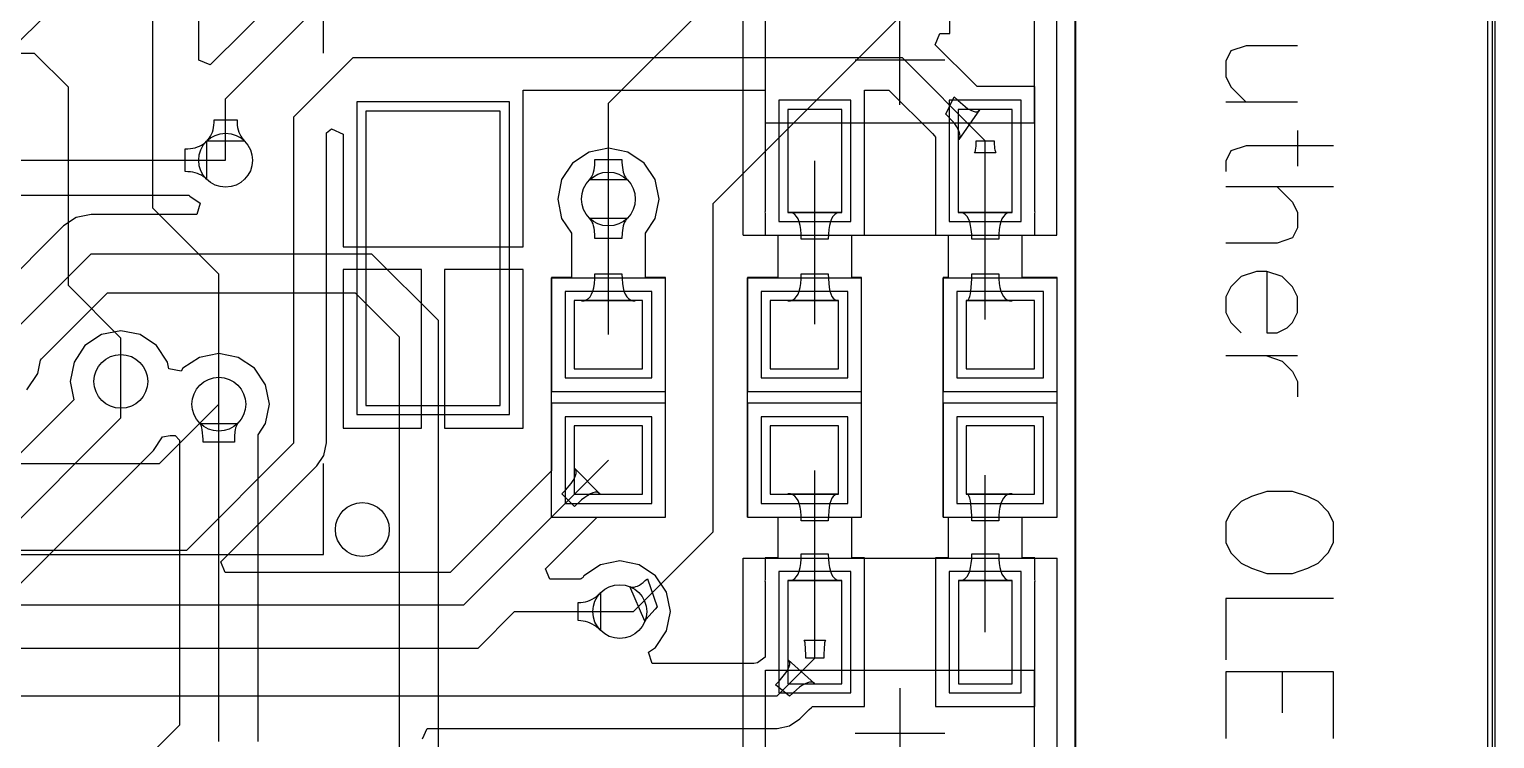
# Model space of a CAD drawing. Header units: millimetres. Extents: x 57.2 to 126.2, y 70.1 to 101.2.
# Drawn here: x 109.83 to 126.16, y 81.31 to 89.22 of the extents above; entities that cross this region are included whole.
import ezdxf

# ---------------------------------------------------------------- set-up
doc = ezdxf.new("R2010")
doc.units = ezdxf.units.MM
for name, color, linetype in [('BottomLayer', 5, 'Continuous'), ('BottomOverlay', 54, 'Continuous'), ('KeepOutLayer', 6, 'Continuous'), ('Mechanical13', 56, 'Continuous'), ('Mechanical15', 56, 'Continuous'), ('MultiLayer', 9, 'Continuous'), ('TopLayer', 1, 'Continuous'), ('TopOverlay', 2, 'Continuous'), ('TopPaste', 8, 'Continuous'), ('TopSolder', 216, 'Continuous')]:
    doc.layers.add(name, color=color, linetype=linetype)

# ---------------------------------------------------------------- blocks, each defined once
blk = doc.blocks.new('R0603_27')
at = {"layer": 'TopLayer'}
for p, q in [((-1.08, 0.381), (-1.08, -0.381)), ((-0.318, 0.381), (-1.08, 0.381)), ((-0.318, -0.381), (-0.318, 0.381)), ((0.317, 0.381), (0.317, -0.381)), ((1.079, 0.381), (0.317, 0.381)), ((1.079, -0.381), (1.079, 0.381)), ((-1.08, -0.381), (-0.318, -0.381)), ((0.317, -0.381), (1.079, -0.381))]:
    blk.add_line(p, q, dxfattribs=at)
at = {"layer": 'TopOverlay'}
for p, q in [((-1.334, 0.635), (1.333, 0.635)), ((-1.334, 0.635), (-1.334, -0.635)), ((1.333, 0.635), (1.333, -0.635)), ((-1.334, -0.635), (1.333, -0.635))]:
    blk.add_line(p, q, dxfattribs=at)
at = {"layer": 'TopPaste'}
for p, q in [((-1.08, 0.381), (-1.08, -0.381)), ((-0.318, 0.381), (-1.08, 0.381)), ((-0.318, -0.381), (-0.318, 0.381)), ((0.317, 0.381), (0.317, -0.381)), ((1.079, 0.381), (0.317, 0.381)), ((1.079, -0.381), (1.079, 0.381)), ((-1.08, -0.381), (-0.318, -0.381)), ((0.317, -0.381), (1.079, -0.381))]:
    blk.add_line(p, q, dxfattribs=at)
at = {"layer": 'TopSolder'}
for p, q in [((-1.181, 0.483), (-1.181, -0.483)), ((-0.216, 0.483), (-1.181, 0.483)), ((-0.216, -0.483), (-0.216, 0.483)), ((0.216, 0.483), (0.216, -0.483)), ((1.181, 0.483), (0.216, 0.483)), ((1.181, -0.483), (1.181, 0.483)), ((-1.181, -0.483), (-0.216, -0.483)), ((0.216, -0.483), (1.181, -0.483))]:
    blk.add_line(p, q, dxfattribs=at)
blk = doc.blocks.new('R0603_30')
at = {"layer": 'TopLayer'}
for p, q in [((-1.079, 0.381), (-1.079, -0.381)), ((-0.317, 0.381), (-1.079, 0.381)), ((-0.317, -0.381), (-0.317, 0.381)), ((0.317, 0.381), (0.317, -0.381)), ((1.079, 0.381), (0.317, 0.381)), ((1.079, -0.381), (1.079, 0.381)), ((-1.079, -0.381), (-0.317, -0.381)), ((0.317, -0.381), (1.079, -0.381))]:
    blk.add_line(p, q, dxfattribs=at)
at = {"layer": 'TopOverlay'}
for p, q in [((1.333, 0.635), (-1.333, 0.635)), ((-1.333, -0.635), (-1.333, 0.635)), ((1.333, -0.635), (1.333, 0.635)), ((1.333, -0.635), (-1.333, -0.635))]:
    blk.add_line(p, q, dxfattribs=at)
at = {"layer": 'TopPaste'}
for p, q in [((-1.079, 0.381), (-1.079, -0.381)), ((-0.317, 0.381), (-1.079, 0.381)), ((-0.317, -0.381), (-0.317, 0.381)), ((0.317, 0.381), (0.317, -0.381)), ((1.079, 0.381), (0.317, 0.381)), ((1.079, -0.381), (1.079, 0.381)), ((-1.079, -0.381), (-0.317, -0.381)), ((0.317, -0.381), (1.079, -0.381))]:
    blk.add_line(p, q, dxfattribs=at)
at = {"layer": 'TopSolder'}
for p, q in [((-1.181, 0.483), (-1.181, -0.483)), ((-0.216, 0.483), (-1.181, 0.483)), ((-0.216, -0.483), (-0.216, 0.483)), ((0.216, 0.483), (0.216, -0.483)), ((1.181, 0.483), (0.216, 0.483)), ((1.181, -0.483), (1.181, 0.483)), ((-1.181, -0.483), (-0.216, -0.483)), ((0.216, -0.483), (1.181, -0.483))]:
    blk.add_line(p, q, dxfattribs=at)
blk = doc.blocks.new('R0603_33')
at = {"layer": 'TopLayer'}
for p, q in [((-1.079, 0.381), (-1.079, -0.381)), ((-0.317, 0.381), (-1.079, 0.381)), ((-0.317, -0.381), (-0.317, 0.381)), ((0.317, 0.381), (0.317, -0.381)), ((1.079, 0.381), (0.317, 0.381)), ((1.079, -0.381), (1.079, 0.381)), ((-1.079, -0.381), (-0.317, -0.381)), ((0.317, -0.381), (1.079, -0.381))]:
    blk.add_line(p, q, dxfattribs=at)
at = {"layer": 'TopOverlay'}
for p, q in [((-1.333, 0.635), (1.333, 0.635)), ((-1.333, 0.635), (-1.333, -0.635)), ((1.333, 0.635), (1.333, -0.635)), ((-1.333, -0.635), (1.333, -0.635))]:
    blk.add_line(p, q, dxfattribs=at)
at = {"layer": 'TopPaste'}
for p, q in [((-1.079, 0.381), (-1.079, -0.381)), ((-0.317, 0.381), (-1.079, 0.381)), ((-0.317, -0.381), (-0.317, 0.381)), ((0.317, 0.381), (0.317, -0.381)), ((1.079, 0.381), (0.317, 0.381)), ((1.079, -0.381), (1.079, 0.381)), ((-1.079, -0.381), (-0.317, -0.381)), ((0.317, -0.381), (1.079, -0.381))]:
    blk.add_line(p, q, dxfattribs=at)
at = {"layer": 'TopSolder'}
for p, q in [((-1.181, 0.483), (-1.181, -0.483)), ((-0.216, 0.483), (-1.181, 0.483)), ((-0.216, -0.483), (-0.216, 0.483)), ((0.216, 0.483), (0.216, -0.483)), ((1.181, 0.483), (0.216, 0.483)), ((1.181, -0.483), (1.181, 0.483)), ((-1.181, -0.483), (-0.216, -0.483)), ((0.216, -0.483), (1.181, -0.483))]:
    blk.add_line(p, q, dxfattribs=at)
blk = doc.blocks.new('_8050_49')
at = {"layer": 'Mechanical13'}
for p, q in [((-0.624, -1.576), (-0.624, 1.424)), ((0.776, 1.424), (-0.624, 1.424)), ((0.776, -1.576), (0.776, 1.424)), ((0.776, -1.576), (-0.624, -1.576))]:
    blk.add_line(p, q, dxfattribs=at)
at = {"layer": 'Mechanical15'}
for p, q in [((-1.874, -1.826), (-1.874, 1.674)), ((2.026, 1.674), (-1.874, 1.674)), ((2.026, -1.826), (2.026, 1.674)), ((0.076, -0.576), (0.076, 0.424)), ((0.576, -0.076), (-0.424, -0.076)), ((2.026, -1.826), (-1.874, -1.826))]:
    blk.add_line(p, q, dxfattribs=at)
at = {"layer": 'TopLayer'}
for p, q in [((-0.474, 1.174), (-1.624, 1.174)), ((-1.624, 1.174), (-1.624, 0.574)), ((-0.474, 0.574), (-0.474, 1.174)), ((-1.624, 0.574), (-0.474, 0.574)), ((1.776, 0.224), (0.626, 0.224)), ((0.626, 0.224), (0.626, -0.376)), ((1.776, -0.376), (1.776, 0.224)), ((0.626, -0.376), (1.776, -0.376)), ((-0.474, -0.726), (-1.624, -0.726)), ((-1.624, -0.726), (-1.624, -1.326)), ((-0.474, -1.326), (-0.474, -0.726)), ((-1.624, -1.326), (-0.474, -1.326))]:
    blk.add_line(p, q, dxfattribs=at)
at = {"layer": 'TopOverlay'}
for p, q in [((0.776, 1.424), (-0.124, 1.424)), ((0.776, 0.624), (0.776, 1.424)), ((0.776, -1.576), (0.776, -0.776)), ((0.776, -1.576), (-0.124, -1.576))]:
    blk.add_line(p, q, dxfattribs=at)
blk.add_circle((1.426, 0.774), 0.125, dxfattribs=at)
at = {"layer": 'TopPaste'}
for p, q in [((-0.474, 1.174), (-1.624, 1.174)), ((-1.624, 1.174), (-1.624, 0.574)), ((-0.474, 0.574), (-0.474, 1.174)), ((-1.624, 0.574), (-0.474, 0.574)), ((1.776, 0.224), (0.626, 0.224)), ((0.626, 0.224), (0.626, -0.376)), ((1.776, -0.376), (1.776, 0.224)), ((0.626, -0.376), (1.776, -0.376)), ((-0.474, -0.726), (-1.624, -0.726)), ((-1.624, -0.726), (-1.624, -1.326)), ((-0.474, -1.326), (-0.474, -0.726)), ((-1.624, -1.326), (-0.474, -1.326))]:
    blk.add_line(p, q, dxfattribs=at)
at = {"layer": 'TopSolder'}
for p, q in [((-0.372, 1.275), (-1.725, 1.275)), ((-1.725, 1.275), (-1.725, 0.472)), ((-0.372, 0.472), (-0.372, 1.275)), ((-1.725, 0.472), (-0.372, 0.472)), ((1.878, 0.325), (0.525, 0.325)), ((0.525, 0.325), (0.525, -0.478)), ((1.878, -0.478), (1.878, 0.325)), ((0.525, -0.478), (1.878, -0.478)), ((-0.372, -0.625), (-1.725, -0.625)), ((-1.725, -0.625), (-1.725, -1.428)), ((-0.372, -1.428), (-0.372, -0.625)), ((-1.725, -1.428), (-0.372, -1.428))]:
    blk.add_line(p, q, dxfattribs=at)
blk = doc.blocks.new('ESP_07_B_51')
at = {"layer": 'BottomOverlay'}
for p, q in [((-16.003, -0.048), (-0.003, -0.048)), ((-16.003, -4.648), (-0.003, -4.648))]:
    blk.add_line(p, q, dxfattribs=at)
blk = doc.blocks.new('_8050_52')
at = {"layer": 'Mechanical13'}
for p, q in [((-0.624, 1.424), (-0.624, -1.576)), ((-0.624, 1.424), (0.776, 1.424)), ((0.776, 1.424), (0.776, -1.576)), ((-0.624, -1.576), (0.776, -1.576))]:
    blk.add_line(p, q, dxfattribs=at)
at = {"layer": 'Mechanical15'}
for p, q in [((-1.874, 1.674), (-1.874, -1.826)), ((-1.874, 1.674), (2.026, 1.674)), ((2.026, 1.674), (2.026, -1.826)), ((0.076, 0.424), (0.076, -0.576)), ((-0.424, -0.076), (0.576, -0.076)), ((-1.874, -1.826), (2.026, -1.826))]:
    blk.add_line(p, q, dxfattribs=at)
at = {"layer": 'TopLayer'}
for p, q in [((-0.474, 1.174), (-1.624, 1.174)), ((-1.624, 1.174), (-1.624, 0.574)), ((-0.474, 0.574), (-0.474, 1.174)), ((-1.624, 0.574), (-0.474, 0.574)), ((1.776, 0.224), (0.626, 0.224)), ((0.626, 0.224), (0.626, -0.376)), ((1.776, -0.376), (1.776, 0.224)), ((0.626, -0.376), (1.776, -0.376)), ((-0.474, -0.726), (-1.624, -0.726)), ((-1.624, -0.726), (-1.624, -1.326)), ((-0.474, -1.326), (-0.474, -0.726)), ((-1.624, -1.326), (-0.474, -1.326))]:
    blk.add_line(p, q, dxfattribs=at)
at = {"layer": 'TopOverlay'}
for p, q in [((-0.124, 1.424), (0.776, 1.424)), ((0.776, 1.424), (0.776, 0.624)), ((0.776, -0.776), (0.776, -1.576)), ((-0.124, -1.576), (0.776, -1.576))]:
    blk.add_line(p, q, dxfattribs=at)
blk.add_circle((1.426, 0.774), 0.125, dxfattribs=at)
at = {"layer": 'TopPaste'}
for p, q in [((-0.474, 1.174), (-1.624, 1.174)), ((-1.624, 1.174), (-1.624, 0.574)), ((-0.474, 0.574), (-0.474, 1.174)), ((-1.624, 0.574), (-0.474, 0.574)), ((1.776, 0.224), (0.626, 0.224)), ((0.626, 0.224), (0.626, -0.376)), ((1.776, -0.376), (1.776, 0.224)), ((0.626, -0.376), (1.776, -0.376)), ((-0.474, -0.726), (-1.624, -0.726)), ((-1.624, -0.726), (-1.624, -1.326)), ((-0.474, -1.326), (-0.474, -0.726)), ((-1.624, -1.326), (-0.474, -1.326))]:
    blk.add_line(p, q, dxfattribs=at)
at = {"layer": 'TopSolder'}
for p, q in [((-0.372, 1.275), (-1.725, 1.275)), ((-1.725, 1.275), (-1.725, 0.472)), ((-0.372, 0.472), (-0.372, 1.275)), ((-1.725, 0.472), (-0.372, 0.472)), ((1.878, 0.325), (0.525, 0.325)), ((0.525, 0.325), (0.525, -0.478)), ((1.878, -0.478), (1.878, 0.325)), ((0.525, -0.478), (1.878, -0.478)), ((-0.372, -0.625), (-1.725, -0.625)), ((-1.725, -0.625), (-1.725, -1.428)), ((-0.372, -1.428), (-0.372, -0.625)), ((-1.725, -1.428), (-0.372, -1.428))]:
    blk.add_line(p, q, dxfattribs=at)
blk = doc.blocks.new('LM39100_59')
at = {"layer": 'TopLayer'}
for p, q in [((-1.589, 3.824), (-1.589, 2.325)), ((1.691, 3.824), (-1.589, 3.824)), ((1.691, 2.325), (1.691, 3.824)), ((-1.589, 2.325), (1.691, 2.325)), ((-2.731, -2.477), (-2.731, -3.975)), ((-1.74, -2.477), (-2.731, -2.477)), ((-1.74, -3.975), (-1.74, -2.477)), ((-0.444, -2.476), (-0.444, -3.976)), ((0.546, -2.476), (-0.444, -2.476)), ((0.546, -3.976), (0.546, -2.476)), ((1.841, -2.477), (1.841, -3.975)), ((2.832, -2.477), (1.841, -2.477)), ((2.832, -3.975), (2.832, -2.477)), ((-2.731, -3.975), (-1.74, -3.975)), ((-0.444, -3.976), (0.546, -3.976)), ((1.841, -3.975), (2.832, -3.975))]:
    blk.add_line(p, q, dxfattribs=at)
at = {"layer": 'TopOverlay'}
for p, q in [((-3.251, -2.21), (-3.251, 1.854)), ((-2.235, 1.854), (-3.251, 1.854)), ((3.353, 1.854), (2.337, 1.854)), ((3.353, -2.21), (3.353, 1.854))]:
    blk.add_line(p, q, dxfattribs=at)
at = {"layer": 'TopPaste'}
for p, q in [((-1.589, 3.824), (-1.589, 2.325)), ((1.691, 3.824), (-1.589, 3.824)), ((1.691, 2.325), (1.691, 3.824)), ((-1.589, 2.325), (1.691, 2.325)), ((-2.731, -2.477), (-2.731, -3.975)), ((-1.74, -2.477), (-2.731, -2.477)), ((-1.74, -3.975), (-1.74, -2.477)), ((-0.444, -2.476), (-0.444, -3.976)), ((0.546, -2.476), (-0.444, -2.476)), ((0.546, -3.976), (0.546, -2.476)), ((1.841, -2.477), (1.841, -3.975)), ((2.832, -2.477), (1.841, -2.477)), ((2.832, -3.975), (2.832, -2.477)), ((-2.731, -3.975), (-1.74, -3.975)), ((-0.444, -3.976), (0.546, -3.976)), ((1.841, -3.975), (2.832, -3.975))]:
    blk.add_line(p, q, dxfattribs=at)
at = {"layer": 'TopSolder'}
for p, q in [((-1.691, 3.925), (-1.691, 2.223)), ((1.792, 3.925), (-1.691, 3.925)), ((1.792, 2.223), (1.792, 3.925)), ((-1.691, 2.223), (1.792, 2.223)), ((-2.832, -2.375), (-2.832, -4.077)), ((-1.638, -2.375), (-2.832, -2.375)), ((-1.638, -4.077), (-1.638, -2.375)), ((-0.546, -2.374), (-0.546, -4.077)), ((0.647, -2.374), (-0.546, -2.374)), ((0.647, -4.077), (0.647, -2.374)), ((1.74, -2.375), (1.74, -4.077)), ((2.934, -2.375), (1.74, -2.375)), ((2.934, -4.077), (2.934, -2.375)), ((-2.832, -4.077), (-1.638, -4.077)), ((-0.546, -4.077), (0.647, -4.077)), ((1.74, -4.077), (2.934, -4.077))]:
    blk.add_line(p, q, dxfattribs=at)

msp = doc.modelspace()

# ---------------------------------------------------------------- linework, layer by layer
at = {"layer": 'BottomLayer'}
for p, q in [((126.162, 97.688), (126.162, 70.104)), ((121.488, 70.129), (121.488, 91.846)), ((116.281, 88.392), (118.396, 90.507)), ((117.45, 87.274), (120.396, 90.221)), ((104.096, 83.464), (110.192, 89.56)), ((116.281, 87.325), (116.281, 88.392)), ((111.622, 87.887), (111.649, 87.891)), ((111.649, 87.891), (111.675, 87.897)), ((111.675, 87.897), (111.7, 87.905)), ((111.7, 87.905), (111.723, 87.914)), ((111.723, 87.914), (111.744, 87.925)), ((111.744, 87.925), (111.764, 87.937)), ((111.764, 87.937), (111.783, 87.951)), ((111.783, 87.951), (111.8, 87.967)), ((111.8, 87.967), (111.8, 87.547)), ((109.271, 87.757), (112.014, 87.757)), ((111.562, 87.884), (111.593, 87.885)), ((111.562, 87.63), (111.562, 87.884)), ((111.593, 87.885), (111.622, 87.887)), ((116.129, 87.703), (116.131, 87.765)), ((116.131, 87.765), (116.431, 87.765)), ((116.431, 87.765), (116.432, 87.733)), ((116.432, 87.733), (116.437, 87.675)), ((111.593, 87.629), (111.562, 87.63)), ((111.622, 87.627), (111.593, 87.629)), ((111.649, 87.623), (111.622, 87.627)), ((111.675, 87.617), (111.649, 87.623)), ((111.7, 87.609), (111.675, 87.617)), ((111.723, 87.6), (111.7, 87.609)), ((111.744, 87.589), (111.723, 87.6)), ((111.764, 87.577), (111.744, 87.589)), ((111.783, 87.563), (111.764, 87.577)), ((116.083, 87.552), (116.093, 87.567)), ((116.093, 87.567), (116.102, 87.584)), ((116.102, 87.584), (116.11, 87.604)), ((116.11, 87.604), (116.116, 87.625)), ((116.116, 87.625), (116.122, 87.649)), ((116.122, 87.649), (116.126, 87.675)), ((116.126, 87.675), (116.129, 87.703)), ((116.437, 87.675), (116.441, 87.649)), ((116.441, 87.649), (116.446, 87.625)), ((116.446, 87.625), (116.453, 87.604)), ((116.453, 87.604), (116.461, 87.584)), ((116.461, 87.584), (116.47, 87.567)), ((116.47, 87.567), (116.48, 87.552)), ((111.8, 87.547), (111.783, 87.563)), ((116.071, 87.539), (116.083, 87.552)), ((116.491, 87.539), (116.071, 87.539)), ((116.48, 87.552), (116.491, 87.539)), ((109.432, 87.369), (111.597, 87.369)), ((111.597, 87.369), (111.602, 87.368)), ((111.602, 87.368), (111.609, 87.366)), ((111.609, 87.366), (111.615, 87.358)), ((111.615, 87.358), (111.731, 87.28)), ((111.731, 87.28), (111.692, 87.153)), ((117.45, 83.617), (117.45, 87.274)), ((110.348, 87.12), (110.206, 87.025)), ((110.515, 87.153), (110.348, 87.12)), ((111.692, 87.153), (110.515, 87.153)), ((110.206, 87.025), (109.332, 86.15)), ((109.398, 85.598), (110.515, 86.716)), ((110.515, 86.716), (113.64, 86.716)), ((113.64, 86.716), (114.386, 85.97)), ((109.963, 85.544), (110.697, 86.278)), ((110.697, 86.278), (113.458, 86.278)), ((113.458, 86.278), (113.948, 85.788)), ((114.386, 76.107), (114.386, 85.97)), ((110.629, 85.815), (110.446, 85.693)), ((110.846, 85.858), (110.629, 85.815)), ((111.062, 85.815), (110.846, 85.858)), ((111.245, 85.693), (111.062, 85.815)), ((113.948, 85.788), (113.948, 77.479)), ((110.446, 85.693), (110.324, 85.509)), ((111.367, 85.509), (111.245, 85.693)), ((111.938, 85.604), (111.722, 85.561)), ((112.154, 85.561), (111.938, 85.604)), ((109.92, 85.382), (109.949, 85.528)), ((109.949, 85.528), (109.963, 85.544)), ((110.324, 85.509), (110.281, 85.293)), ((111.382, 85.434), (111.367, 85.509)), ((111.722, 85.561), (111.538, 85.439)), ((112.337, 85.439), (112.154, 85.561)), ((109.797, 85.199), (109.92, 85.382)), ((110.281, 85.293), (110.321, 85.089)), ((110.846, 84.887), (110.846, 85.293)), ((111.517, 85.407), (111.382, 85.434)), ((111.538, 85.439), (111.517, 85.407)), ((112.46, 85.255), (112.337, 85.439)), ((112.503, 85.039), (112.46, 85.255)), ((110.321, 85.089), (104.675, 79.442)), ((111.938, 81.28), (111.938, 85.039)), ((112.46, 84.823), (112.503, 85.039)), ((104.877, 78.918), (110.846, 84.887)), ((111.734, 84.817), (111.728, 84.825)), ((111.728, 84.825), (112.148, 84.825)), ((111.74, 84.806), (111.734, 84.817)), ((111.746, 84.792), (111.74, 84.806)), ((111.75, 84.775), (111.746, 84.792)), ((112.13, 84.792), (112.125, 84.775)), ((112.135, 84.806), (112.13, 84.792)), ((112.141, 84.817), (112.135, 84.806)), ((112.148, 84.825), (112.141, 84.817)), ((112.375, 84.697), (112.46, 84.823)), ((111.209, 84.523), (111.31, 84.675)), ((111.31, 84.675), (111.396, 84.69)), ((111.396, 84.69), (111.45, 84.69)), ((111.45, 84.69), (111.5, 84.638)), ((111.5, 84.638), (111.5, 81.461)), ((111.754, 84.755), (111.75, 84.775)), ((111.762, 84.649), (111.754, 84.755)), ((111.763, 84.616), (111.762, 84.649)), ((112.114, 84.68), (112.113, 84.616)), ((112.118, 84.733), (112.114, 84.68)), ((112.122, 84.755), (112.118, 84.733)), ((112.125, 84.775), (112.122, 84.755)), ((112.375, 84.695), (112.375, 84.697)), ((112.375, 81.28), (112.375, 84.695)), ((105.401, 78.716), (111.209, 84.523)), ((112.113, 84.616), (111.763, 84.616)), ((116.561, 82.728), (117.45, 83.617)), ((116.689, 82.623), (116.519, 83.007)), ((116.519, 83.007), (116.535, 83.002)), ((116.535, 83.002), (116.552, 83)), ((116.552, 83), (116.569, 83.002)), ((116.569, 83.002), (116.588, 83.006)), ((116.588, 83.006), (116.607, 83.013)), ((116.607, 83.013), (116.627, 83.024)), ((116.627, 83.024), (116.648, 83.037)), ((116.648, 83.037), (116.67, 83.053)), ((116.67, 83.053), (116.692, 83.073)), ((116.692, 83.073), (116.716, 83.095)), ((116.716, 83.095), (116.826, 82.781)), ((116.408, 82.728), (116.561, 82.728)), ((116.803, 82.757), (116.699, 82.64)), ((116.826, 82.781), (116.803, 82.757)), ((116.693, 82.631), (116.689, 82.623)), ((116.699, 82.64), (116.693, 82.631)), ((111.5, 81.461), (109.14, 79.101))]:
    msp.add_line(p, q, dxfattribs=at)
for centre in [(112.014, 87.757), (116.281, 87.325), (110.846, 85.293), (111.938, 85.039), (113.538, 83.642), (116.408, 82.728)]:
    msp.add_circle(centre, 0.3, dxfattribs=at)
at = {"layer": 'KeepOutLayer'}
msp.add_line((126.136, 72.356), (126.136, 95.631), dxfattribs=at)
at = {"layer": 'MultiLayer'}
for centre in [(112.014, 87.757), (116.281, 87.325), (110.846, 85.293), (111.938, 85.039), (113.538, 83.642), (116.408, 82.728)]:
    msp.add_circle(centre, 0.3, dxfattribs=at)
at = {"layer": 'TopLayer'}
for p, q in [((126.162, 97.688), (126.162, 70.104)), ((111.201, 87.224), (111.201, 91.834)), ((121.488, 70.129), (121.488, 91.846)), ((121.488, 91.846), (121.488, 74.173)), ((111.715, 88.873), (111.715, 91.099)), ((120.086, 89.171), (120.086, 90.542)), ((113.404, 90.382), (111.842, 88.82)), ((112.014, 88.443), (113.792, 90.221)), ((119.925, 89.044), (119.977, 89.171)), ((120.365, 88.603), (119.925, 89.044)), ((119.977, 89.171), (120.086, 89.171)), ((108.026, 88.951), (109.88, 88.951)), ((109.88, 88.951), (110.261, 88.57)), ((111.842, 88.82), (111.715, 88.873)), ((112.776, 88.24), (113.436, 88.9)), ((113.436, 88.9), (119.558, 88.9)), ((119.558, 88.9), (120.482, 87.975)), ((110.261, 86.36), (110.261, 88.57)), ((120.394, 88.579), (120.365, 88.603)), ((121.036, 88.579), (120.394, 88.579)), ((121.036, 87.207), (121.036, 88.579)), ((112.014, 87.757), (112.014, 88.443)), ((115.33, 86.792), (115.33, 88.539)), ((115.33, 88.539), (118.028, 88.539)), ((118.028, 88.539), (118.028, 87.207)), ((119.136, 87.207), (119.136, 88.539)), ((119.136, 88.539), (119.408, 88.539)), ((119.408, 88.539), (119.893, 88.055)), ((120.044, 88.272), (120.136, 88.463)), ((120.136, 88.463), (120.18, 88.421)), ((120.18, 88.421), (120.257, 88.355)), ((112.776, 84.607), (112.776, 88.24)), ((120.114, 88.197), (120.044, 88.272)), ((120.419, 88.319), (120.188, 87.99)), ((120.257, 88.355), (120.29, 88.331)), ((120.29, 88.331), (120.32, 88.314)), ((120.32, 88.314), (120.346, 88.303)), ((120.346, 88.303), (120.37, 88.297)), ((120.37, 88.297), (120.39, 88.298)), ((120.39, 88.298), (120.406, 88.305)), ((120.406, 88.305), (120.419, 88.319)), ((111.857, 88.048), (111.866, 88.071)), ((111.866, 88.071), (111.874, 88.096)), ((111.874, 88.096), (111.88, 88.122)), ((111.88, 88.122), (111.884, 88.149)), ((111.884, 88.149), (111.886, 88.178)), ((111.886, 88.178), (111.887, 88.209)), ((111.887, 88.209), (112.141, 88.209)), ((112.141, 88.209), (112.142, 88.178)), ((112.142, 88.178), (112.144, 88.149)), ((112.144, 88.149), (112.148, 88.122)), ((112.148, 88.122), (112.154, 88.096)), ((112.154, 88.096), (112.162, 88.071)), ((112.162, 88.071), (112.171, 88.048)), ((113.137, 88.061), (113.196, 88.108)), ((113.137, 84.607), (113.137, 88.061)), ((113.196, 88.108), (113.323, 88.049)), ((119.893, 88.055), (119.918, 88.028)), ((120.142, 88.162), (120.114, 88.197)), ((120.164, 88.13), (120.142, 88.162)), ((120.181, 88.101), (120.164, 88.13)), ((120.193, 88.074), (120.181, 88.101)), ((120.199, 88.049), (120.193, 88.074)), ((111.804, 87.971), (111.82, 87.988)), ((112.224, 87.971), (111.804, 87.971)), ((111.82, 87.988), (111.834, 88.007)), ((111.834, 88.007), (111.846, 88.027)), ((111.846, 88.027), (111.857, 88.048)), ((112.171, 88.048), (112.182, 88.027)), ((112.182, 88.027), (112.194, 88.007)), ((112.194, 88.007), (112.208, 87.988)), ((112.208, 87.988), (112.224, 87.971)), ((113.323, 88.049), (113.323, 86.792)), ((116.281, 87.89), (116.065, 87.847)), ((116.497, 87.847), (116.281, 87.89)), ((119.918, 88.028), (119.928, 88.014)), ((119.928, 88.014), (119.928, 87.207)), ((120.188, 87.99), (120.197, 88.007)), ((120.197, 88.007), (120.201, 88.027)), ((120.201, 88.027), (120.199, 88.049)), ((120.377, 87.887), (120.381, 87.917)), ((120.381, 87.917), (120.382, 87.954)), ((120.382, 87.975), (120.582, 87.975)), ((120.382, 87.954), (120.382, 87.975)), ((120.482, 87.75), (120.482, 87.975)), ((120.582, 87.975), (120.583, 87.954)), ((120.583, 87.954), (120.587, 87.887)), ((116.065, 87.847), (115.882, 87.725)), ((116.681, 87.725), (116.497, 87.847)), ((118.582, 85.931), (118.582, 87.75)), ((120.363, 87.84), (120.366, 87.846)), ((120.602, 87.84), (120.363, 87.84)), ((120.366, 87.846), (120.37, 87.854)), ((120.37, 87.854), (120.373, 87.863)), ((120.373, 87.863), (120.375, 87.874)), ((120.375, 87.874), (120.377, 87.887)), ((120.482, 85.982), (120.482, 87.75)), ((120.587, 87.887), (120.589, 87.874)), ((120.589, 87.874), (120.592, 87.863)), ((120.592, 87.863), (120.595, 87.854)), ((120.595, 87.854), (120.598, 87.846)), ((120.598, 87.846), (120.602, 87.84)), ((115.882, 87.725), (115.759, 87.541)), ((116.803, 87.541), (116.681, 87.725)), ((115.759, 87.541), (115.716, 87.325)), ((116.846, 87.325), (116.803, 87.541)), ((115.716, 87.325), (115.759, 87.109)), ((116.281, 85.814), (116.281, 87.325)), ((116.803, 87.109), (116.846, 87.325)), ((111.201, 87.224), (111.938, 86.487)), ((115.759, 87.109), (115.868, 86.946)), ((116.083, 87.098), (116.071, 87.111)), ((116.071, 87.111), (116.491, 87.111)), ((116.093, 87.083), (116.083, 87.098)), ((116.102, 87.066), (116.093, 87.083)), ((116.47, 87.083), (116.461, 87.066)), ((116.48, 87.098), (116.47, 87.083)), ((116.491, 87.111), (116.48, 87.098)), ((116.694, 86.946), (116.803, 87.109)), ((118.028, 87.187), (118.026, 87.178)), ((118.026, 87.178), (118.028, 87.168)), ((118.028, 87.207), (118.028, 87.205)), ((118.028, 87.205), (118.028, 87.2)), ((118.028, 87.2), (118.028, 87.187)), ((118.028, 87.168), (118.028, 86.921)), ((118.313, 87.175), (118.285, 87.178)), ((118.285, 87.178), (118.879, 87.178)), ((118.338, 87.166), (118.313, 87.175)), ((118.36, 87.151), (118.338, 87.166)), ((118.379, 87.13), (118.36, 87.151)), ((118.396, 87.103), (118.379, 87.13)), ((118.409, 87.07), (118.396, 87.103)), ((118.769, 87.103), (118.756, 87.07)), ((118.785, 87.13), (118.769, 87.103)), ((118.804, 87.151), (118.785, 87.13)), ((118.826, 87.166), (118.804, 87.151)), ((118.851, 87.175), (118.826, 87.166)), ((118.879, 87.178), (118.851, 87.175)), ((119.137, 87.205), (119.136, 87.207)), ((119.136, 87.2), (119.137, 87.205)), ((119.136, 87.187), (119.136, 87.2)), ((119.138, 87.178), (119.136, 87.187)), ((119.136, 87.168), (119.138, 87.178)), ((119.136, 86.921), (119.136, 87.168)), ((119.928, 87.187), (119.926, 87.178)), ((119.926, 87.178), (119.928, 87.168)), ((119.928, 87.207), (119.928, 87.205)), ((119.928, 87.205), (119.928, 87.2)), ((119.928, 87.2), (119.928, 87.187)), ((119.928, 87.168), (119.928, 86.921)), ((120.213, 87.175), (120.185, 87.178)), ((120.185, 87.178), (120.779, 87.178)), ((120.238, 87.166), (120.213, 87.175)), ((120.26, 87.151), (120.238, 87.166)), ((120.279, 87.13), (120.26, 87.151)), ((120.296, 87.103), (120.279, 87.13)), ((120.309, 87.07), (120.296, 87.103)), ((120.669, 87.103), (120.656, 87.07)), ((120.685, 87.13), (120.669, 87.103)), ((120.704, 87.151), (120.685, 87.13)), ((120.726, 87.166), (120.704, 87.151)), ((120.751, 87.175), (120.726, 87.166)), ((120.779, 87.178), (120.751, 87.175)), ((121.037, 87.205), (121.036, 87.207)), ((121.036, 87.2), (121.037, 87.205)), ((121.036, 87.187), (121.036, 87.2)), ((121.038, 87.178), (121.036, 87.187)), ((121.036, 87.168), (121.038, 87.178)), ((121.036, 86.921), (121.036, 87.168)), ((115.868, 86.946), (115.869, 86.944)), ((115.869, 86.944), (115.869, 86.935)), ((115.869, 86.935), (115.869, 86.449)), ((116.11, 87.047), (116.102, 87.066)), ((116.116, 87.025), (116.11, 87.047)), ((116.122, 87.002), (116.116, 87.025)), ((116.126, 86.976), (116.122, 87.002)), ((116.131, 86.918), (116.126, 86.976)), ((116.131, 86.885), (116.131, 86.918)), ((116.434, 86.948), (116.431, 86.885)), ((116.437, 86.976), (116.434, 86.948)), ((116.441, 87.002), (116.437, 86.976)), ((116.446, 87.025), (116.441, 87.002)), ((116.453, 87.047), (116.446, 87.025)), ((116.461, 87.066), (116.453, 87.047)), ((116.693, 86.941), (116.694, 86.946)), ((116.693, 86.939), (116.693, 86.941)), ((116.693, 86.449), (116.693, 86.939)), ((118.028, 86.921), (118.17, 86.921)), ((118.17, 86.921), (118.17, 86.449)), ((118.419, 87.031), (118.409, 87.07)), ((118.427, 86.986), (118.419, 87.031)), ((118.431, 86.935), (118.427, 86.986)), ((118.432, 86.878), (118.431, 86.935)), ((118.734, 86.935), (118.732, 86.878)), ((118.738, 86.986), (118.734, 86.935)), ((118.746, 87.031), (118.738, 86.986)), ((118.756, 87.07), (118.746, 87.031)), ((118.994, 86.449), (118.994, 86.921)), ((118.994, 86.921), (119.136, 86.921)), ((119.928, 86.921), (120.07, 86.921)), ((120.07, 86.921), (120.07, 86.449)), ((120.319, 87.031), (120.309, 87.07)), ((120.327, 86.986), (120.319, 87.031)), ((120.331, 86.935), (120.327, 86.986)), ((120.332, 86.878), (120.331, 86.935)), ((120.634, 86.935), (120.632, 86.878)), ((120.638, 86.986), (120.634, 86.935)), ((120.646, 87.031), (120.638, 86.986)), ((120.656, 87.07), (120.646, 87.031)), ((120.894, 86.449), (120.894, 86.921)), ((120.894, 86.921), (121.036, 86.921)), ((113.323, 86.792), (114.326, 86.792)), ((114.326, 86.792), (115.33, 86.792)), ((116.431, 86.885), (116.131, 86.885)), ((118.732, 86.878), (118.432, 86.878)), ((120.632, 86.878), (120.332, 86.878)), ((111.938, 85.039), (111.938, 86.487)), ((114.199, 86.538), (113.323, 86.538)), ((113.323, 86.538), (113.323, 84.771)), ((114.199, 84.771), (114.199, 86.538)), ((115.33, 86.538), (114.453, 86.538)), ((114.453, 86.538), (114.453, 84.771)), ((115.33, 84.771), (115.33, 86.538)), ((115.869, 86.449), (115.646, 86.449)), ((115.646, 86.449), (115.646, 85.179)), ((116.125, 86.383), (116.13, 86.434)), ((116.13, 86.434), (116.131, 86.492)), ((116.131, 86.492), (116.431, 86.492)), ((116.431, 86.492), (116.433, 86.434)), ((116.433, 86.434), (116.437, 86.383)), ((116.916, 86.449), (116.693, 86.449)), ((116.916, 85.179), (116.916, 86.449)), ((118.17, 86.449), (117.831, 86.449)), ((117.831, 86.449), (117.831, 85.179)), ((118.426, 86.383), (118.431, 86.434)), ((118.431, 86.434), (118.432, 86.492)), ((118.432, 86.492), (118.732, 86.492)), ((118.732, 86.492), (118.734, 86.435)), ((118.734, 86.435), (118.742, 86.339)), ((119.101, 86.449), (118.994, 86.449)), ((119.101, 86.203), (119.101, 86.449)), ((120.07, 86.449), (120.015, 86.449)), ((120.015, 86.449), (120.015, 86.203)), ((120.327, 86.339), (120.332, 86.435)), ((120.332, 86.492), (120.632, 86.492)), ((120.332, 86.435), (120.332, 86.492)), ((120.632, 86.492), (120.634, 86.434)), ((120.634, 86.434), (120.638, 86.383)), ((121.285, 86.449), (120.894, 86.449)), ((121.285, 85.179), (121.285, 86.449)), ((110.261, 86.36), (110.846, 85.776)), ((116.077, 86.237), (116.094, 86.265)), ((116.094, 86.265), (116.107, 86.298)), ((116.107, 86.298), (116.118, 86.337)), ((116.118, 86.337), (116.125, 86.383)), ((116.437, 86.383), (116.445, 86.337)), ((116.445, 86.337), (116.455, 86.298)), ((116.455, 86.298), (116.469, 86.265)), ((116.469, 86.265), (116.485, 86.237)), ((118.378, 86.238), (118.395, 86.265)), ((118.395, 86.265), (118.408, 86.298)), ((118.408, 86.298), (118.419, 86.338)), ((118.419, 86.338), (118.426, 86.383)), ((118.742, 86.339), (118.75, 86.3)), ((118.75, 86.3), (118.76, 86.267)), ((118.76, 86.267), (118.772, 86.24)), ((120.311, 86.24), (120.317, 86.267)), ((120.317, 86.267), (120.323, 86.3)), ((120.323, 86.3), (120.327, 86.339)), ((120.638, 86.383), (120.646, 86.338)), ((120.646, 86.338), (120.656, 86.298)), ((120.656, 86.298), (120.67, 86.265)), ((120.67, 86.265), (120.686, 86.238)), ((115.981, 86.189), (116.01, 86.192)), ((116.581, 86.189), (115.981, 86.189)), ((116.01, 86.192), (116.035, 86.201)), ((116.035, 86.201), (116.058, 86.216)), ((116.058, 86.216), (116.077, 86.237)), ((116.485, 86.237), (116.505, 86.216)), ((116.505, 86.216), (116.527, 86.201)), ((116.527, 86.201), (116.553, 86.192)), ((116.553, 86.192), (116.581, 86.189)), ((118.844, 86.192), (118.282, 86.189)), ((118.282, 86.189), (118.311, 86.192)), ((118.311, 86.192), (118.336, 86.201)), ((118.336, 86.201), (118.359, 86.216)), ((118.359, 86.216), (118.378, 86.238)), ((118.772, 86.24), (118.787, 86.219)), ((118.787, 86.219), (118.804, 86.204)), ((118.804, 86.204), (118.822, 86.195)), ((118.822, 86.195), (118.844, 86.192)), ((119.103, 86.193), (119.101, 86.203)), ((119.101, 86.183), (119.103, 86.193)), ((119.101, 85.179), (119.101, 86.183)), ((120.015, 86.203), (120.013, 86.193)), ((120.013, 86.193), (120.015, 86.183)), ((120.015, 86.183), (120.015, 85.179)), ((120.272, 86.192), (120.284, 86.195)), ((120.782, 86.189), (120.272, 86.192)), ((120.284, 86.195), (120.294, 86.204)), ((120.294, 86.204), (120.303, 86.219)), ((120.303, 86.219), (120.311, 86.24)), ((120.686, 86.238), (120.706, 86.216)), ((120.706, 86.216), (120.728, 86.201)), ((120.728, 86.201), (120.754, 86.192)), ((120.754, 86.192), (120.782, 86.189)), ((110.846, 85.293), (110.846, 85.776)), ((115.646, 85.179), (116.916, 85.179)), ((117.831, 85.179), (119.101, 85.179)), ((120.015, 85.179), (121.285, 85.179)), ((111.277, 84.379), (111.938, 85.039)), ((116.916, 85.052), (115.646, 85.052)), ((115.646, 85.052), (115.646, 84.297)), ((116.916, 83.782), (116.916, 85.052)), ((119.101, 85.052), (117.831, 85.052)), ((117.831, 85.052), (117.831, 83.782)), ((119.101, 84.047), (119.101, 85.052)), ((121.285, 85.052), (120.015, 85.052)), ((120.015, 85.052), (120.015, 84.047)), ((121.285, 83.782), (121.285, 85.052)), ((113.323, 84.771), (114.199, 84.771)), ((114.453, 84.771), (115.33, 84.771)), ((111.582, 83.414), (112.776, 84.607)), ((113.031, 84.352), (113.109, 84.469)), ((113.109, 84.469), (113.137, 84.607)), ((108.026, 84.379), (111.277, 84.379)), ((111.961, 83.282), (113.031, 84.352)), ((114.668, 82.804), (116.281, 84.417)), ((115.646, 84.297), (115.619, 84.265)), ((115.917, 84.307), (115.906, 84.322)), ((115.906, 84.322), (116.186, 84.042)), ((115.923, 84.288), (115.917, 84.307)), ((118.582, 82.499), (118.582, 84.3)), ((115.619, 84.265), (114.519, 83.165)), ((115.802, 84.08), (115.865, 84.154)), ((115.865, 84.154), (115.887, 84.187)), ((115.887, 84.187), (115.905, 84.216)), ((115.905, 84.216), (115.916, 84.243)), ((115.916, 84.243), (115.922, 84.267)), ((115.922, 84.267), (115.923, 84.288)), ((120.482, 82.499), (120.482, 84.249)), ((115.762, 84.039), (115.802, 84.08)), ((115.903, 83.898), (115.762, 84.039)), ((115.983, 83.972), (115.903, 83.898)), ((116.018, 84), (115.983, 83.972)), ((116.051, 84.023), (116.018, 84)), ((116.081, 84.04), (116.051, 84.023)), ((116.108, 84.052), (116.081, 84.04)), ((116.132, 84.058), (116.108, 84.052)), ((116.153, 84.058), (116.132, 84.058)), ((116.171, 84.053), (116.153, 84.058)), ((116.186, 84.042), (116.171, 84.053)), ((118.311, 84.039), (118.282, 84.042)), ((118.282, 84.042), (118.844, 84.039)), ((118.336, 84.03), (118.311, 84.039)), ((118.359, 84.014), (118.336, 84.03)), ((118.378, 83.993), (118.359, 84.014)), ((118.395, 83.966), (118.378, 83.993)), ((118.772, 83.991), (118.76, 83.964)), ((118.787, 84.012), (118.772, 83.991)), ((118.804, 84.027), (118.787, 84.012)), ((118.822, 84.036), (118.804, 84.027)), ((118.844, 84.039), (118.822, 84.036)), ((119.103, 84.038), (119.101, 84.047)), ((119.101, 84.028), (119.103, 84.038)), ((119.101, 83.782), (119.101, 84.028)), ((120.015, 84.047), (120.013, 84.037)), ((120.013, 84.037), (120.015, 84.028)), ((120.015, 84.028), (120.015, 83.782)), ((120.272, 84.039), (120.782, 84.042)), ((120.284, 84.036), (120.272, 84.039)), ((120.294, 84.027), (120.284, 84.036)), ((120.303, 84.012), (120.294, 84.027)), ((120.311, 83.991), (120.303, 84.012)), ((120.317, 83.964), (120.311, 83.991)), ((120.686, 83.993), (120.67, 83.966)), ((120.706, 84.014), (120.686, 83.993)), ((120.728, 84.03), (120.706, 84.014)), ((120.754, 84.039), (120.728, 84.03)), ((120.782, 84.042), (120.754, 84.039)), ((118.408, 83.933), (118.395, 83.966)), ((118.419, 83.893), (118.408, 83.933)), ((118.426, 83.848), (118.419, 83.893)), ((118.431, 83.796), (118.426, 83.848)), ((118.737, 83.847), (118.734, 83.796)), ((118.742, 83.892), (118.737, 83.847)), ((118.75, 83.931), (118.742, 83.892)), ((118.76, 83.964), (118.75, 83.931)), ((120.323, 83.931), (120.317, 83.964)), ((120.332, 83.796), (120.323, 83.931)), ((120.638, 83.848), (120.634, 83.796)), ((120.646, 83.893), (120.638, 83.848)), ((120.656, 83.932), (120.646, 83.893)), ((120.67, 83.966), (120.656, 83.932)), ((115.581, 83.206), (116.123, 83.748)), ((116.123, 83.748), (116.153, 83.776)), ((116.153, 83.776), (116.16, 83.782)), ((116.16, 83.782), (116.916, 83.782)), ((117.831, 83.782), (118.17, 83.782)), ((118.17, 83.782), (118.17, 83.328)), ((118.432, 83.739), (118.431, 83.796)), ((118.732, 83.739), (118.432, 83.739)), ((118.734, 83.796), (118.732, 83.739)), ((118.994, 83.328), (118.994, 83.782)), ((118.994, 83.782), (119.101, 83.782)), ((120.015, 83.782), (120.07, 83.782)), ((120.07, 83.782), (120.07, 83.328)), ((120.332, 83.739), (120.332, 83.796)), ((120.632, 83.739), (120.332, 83.739)), ((120.634, 83.796), (120.632, 83.739)), ((120.894, 83.328), (120.894, 83.782)), ((120.894, 83.782), (121.285, 83.782)), ((96.571, 83.414), (111.582, 83.414)), ((118.17, 83.328), (118.028, 83.328)), ((118.028, 83.328), (118.028, 83.081)), ((118.431, 83.314), (118.432, 83.371)), ((118.432, 83.371), (118.732, 83.371)), ((118.732, 83.371), (118.734, 83.314)), ((119.136, 83.328), (118.994, 83.328)), ((119.136, 83.081), (119.136, 83.328)), ((120.07, 83.328), (119.928, 83.328)), ((119.928, 83.328), (119.928, 83.081)), ((120.331, 83.314), (120.332, 83.371)), ((120.332, 83.371), (120.632, 83.371)), ((120.632, 83.371), (120.634, 83.314)), ((121.036, 83.328), (120.894, 83.328)), ((121.036, 83.081), (121.036, 83.328)), ((112.01, 83.165), (111.961, 83.282)), ((114.519, 83.165), (112.01, 83.165)), ((115.629, 83.089), (115.581, 83.206)), ((116.192, 83.25), (116.009, 83.127)), ((116.408, 83.293), (116.192, 83.25)), ((116.624, 83.25), (116.408, 83.293)), ((116.808, 83.127), (116.624, 83.25)), ((118.396, 83.146), (118.409, 83.179)), ((118.409, 83.179), (118.419, 83.218)), ((118.419, 83.218), (118.427, 83.263)), ((118.427, 83.263), (118.431, 83.314)), ((118.734, 83.314), (118.738, 83.263)), ((118.738, 83.263), (118.746, 83.218)), ((118.746, 83.218), (118.756, 83.179)), ((118.756, 83.179), (118.769, 83.146)), ((120.296, 83.146), (120.309, 83.179)), ((120.309, 83.179), (120.319, 83.218)), ((120.319, 83.218), (120.327, 83.263)), ((120.327, 83.263), (120.331, 83.314)), ((120.634, 83.314), (120.638, 83.263)), ((120.638, 83.263), (120.646, 83.218)), ((120.646, 83.218), (120.656, 83.179)), ((120.656, 83.179), (120.669, 83.146)), ((115.962, 83.089), (115.629, 83.089)), ((115.963, 83.089), (115.962, 83.089)), ((115.968, 83.09), (115.963, 83.089)), ((115.973, 83.092), (115.968, 83.09)), ((115.978, 83.095), (115.973, 83.092)), ((115.985, 83.099), (115.978, 83.095)), ((115.992, 83.104), (115.985, 83.099)), ((115.995, 83.106), (115.992, 83.104)), ((116.009, 83.127), (115.995, 83.106)), ((116.93, 82.944), (116.808, 83.127)), ((118.028, 83.081), (118.026, 83.071)), ((118.026, 83.071), (118.028, 83.061)), ((118.028, 83.061), (118.028, 83.048)), ((118.028, 83.048), (118.028, 83.043)), ((118.028, 83.043), (118.028, 83.042)), ((118.028, 83.042), (118.028, 82.221)), ((118.285, 83.071), (118.313, 83.074)), ((118.879, 83.071), (118.285, 83.071)), ((118.313, 83.074), (118.338, 83.083)), ((118.338, 83.083), (118.36, 83.098)), ((118.36, 83.098), (118.379, 83.119)), ((118.379, 83.119), (118.396, 83.146)), ((118.769, 83.146), (118.785, 83.119)), ((118.785, 83.119), (118.804, 83.098)), ((118.804, 83.098), (118.826, 83.083)), ((118.826, 83.083), (118.851, 83.074)), ((118.851, 83.074), (118.879, 83.071)), ((119.138, 83.071), (119.136, 83.081)), ((119.136, 83.061), (119.138, 83.071)), ((119.136, 83.048), (119.136, 83.061)), ((119.137, 83.043), (119.136, 83.048)), ((119.136, 83.042), (119.137, 83.043)), ((119.136, 81.67), (119.136, 83.042)), ((119.928, 83.081), (119.926, 83.071)), ((119.926, 83.071), (119.928, 83.061)), ((119.928, 83.061), (119.928, 83.048)), ((119.928, 83.048), (119.928, 83.043)), ((119.928, 83.043), (119.928, 83.042)), ((119.928, 83.042), (119.928, 81.67)), ((120.185, 83.071), (120.213, 83.074)), ((120.779, 83.071), (120.185, 83.071)), ((120.213, 83.074), (120.238, 83.083)), ((120.238, 83.083), (120.26, 83.098)), ((120.26, 83.098), (120.279, 83.119)), ((120.279, 83.119), (120.296, 83.146)), ((120.669, 83.146), (120.685, 83.119)), ((120.685, 83.119), (120.704, 83.098)), ((120.704, 83.098), (120.726, 83.083)), ((120.726, 83.083), (120.751, 83.074)), ((120.751, 83.074), (120.779, 83.071)), ((121.038, 83.071), (121.036, 83.081)), ((121.036, 83.061), (121.038, 83.071)), ((121.036, 83.048), (121.036, 83.061)), ((121.037, 83.043), (121.036, 83.048)), ((121.036, 83.042), (121.037, 83.043)), ((121.036, 81.67), (121.036, 83.042)), ((115.945, 82.828), (115.973, 82.829)), ((115.945, 82.628), (115.945, 82.828)), ((115.973, 82.829), (116, 82.832)), ((116, 82.832), (116.027, 82.838)), ((116.027, 82.838), (116.053, 82.845)), ((116.053, 82.845), (116.078, 82.855)), ((116.078, 82.855), (116.102, 82.867)), ((116.102, 82.867), (116.126, 82.882)), ((116.126, 82.882), (116.15, 82.898)), ((116.15, 82.898), (116.172, 82.917)), ((116.172, 82.917), (116.194, 82.938)), ((116.194, 82.938), (116.194, 82.518)), ((116.973, 82.728), (116.93, 82.944)), ((97.104, 82.804), (114.668, 82.804)), ((114.828, 82.321), (115.234, 82.728)), ((115.234, 82.728), (116.408, 82.728)), ((116.93, 82.512), (116.973, 82.728)), ((115.973, 82.627), (115.945, 82.628)), ((116, 82.623), (115.973, 82.627)), ((116.027, 82.618), (116, 82.623)), ((116.053, 82.61), (116.027, 82.618)), ((116.078, 82.6), (116.053, 82.61)), ((116.102, 82.588), (116.078, 82.6)), ((116.126, 82.574), (116.102, 82.588)), ((116.15, 82.557), (116.126, 82.574)), ((116.172, 82.539), (116.15, 82.557)), ((116.194, 82.518), (116.172, 82.539)), ((116.808, 82.328), (116.93, 82.512)), ((118.582, 82.21), (118.582, 82.499)), ((118.467, 82.402), (118.463, 82.408)), ((118.463, 82.408), (118.702, 82.408)), ((118.47, 82.392), (118.467, 82.402)), ((118.473, 82.38), (118.47, 82.392)), ((118.482, 82.243), (118.473, 82.38)), ((118.689, 82.364), (118.685, 82.325)), ((118.692, 82.38), (118.689, 82.364)), ((118.695, 82.392), (118.692, 82.38)), ((118.698, 82.402), (118.695, 82.392)), ((118.702, 82.408), (118.698, 82.402)), ((97.612, 82.321), (114.828, 82.321)), ((116.729, 82.276), (116.808, 82.328)), ((116.768, 82.149), (116.729, 82.276)), ((118.028, 82.22), (117.944, 82.158)), ((118.028, 82.221), (118.028, 82.22)), ((118.161, 81.788), (118.582, 82.21)), ((118.297, 82.177), (118.285, 82.191)), ((118.285, 82.191), (118.579, 81.927)), ((118.303, 82.159), (118.297, 82.177)), ((118.482, 82.21), (118.482, 82.243)), ((118.682, 82.21), (118.482, 82.21)), ((118.683, 82.243), (118.682, 82.21)), ((118.685, 82.325), (118.683, 82.243)), ((117.904, 82.149), (116.768, 82.149)), ((117.944, 82.158), (117.904, 82.149)), ((118.184, 81.954), (118.246, 82.027)), ((118.246, 82.027), (118.269, 82.06)), ((118.269, 82.06), (118.286, 82.089)), ((118.286, 82.089), (118.297, 82.115)), ((118.297, 82.115), (118.303, 82.139)), ((118.303, 82.139), (118.303, 82.159)), ((118.144, 81.913), (118.184, 81.954)), ((118.3, 81.786), (118.144, 81.913)), ((118.377, 81.858), (118.3, 81.786)), ((118.412, 81.885), (118.377, 81.858)), ((118.444, 81.908), (118.412, 81.885)), ((118.473, 81.924), (118.444, 81.908)), ((118.499, 81.936), (118.473, 81.924)), ((118.523, 81.942), (118.499, 81.936)), ((118.544, 81.942), (118.523, 81.942)), ((118.563, 81.938), (118.544, 81.942)), ((118.579, 81.927), (118.563, 81.938)), ((97.815, 81.788), (118.161, 81.788)), ((118.299, 81.455), (118.416, 81.533)), ((118.416, 81.533), (118.519, 81.636)), ((118.519, 81.636), (118.547, 81.661)), ((118.547, 81.661), (118.558, 81.67)), ((118.558, 81.67), (118.581, 81.67)), ((118.581, 81.67), (118.592, 81.669)), ((118.592, 81.669), (118.598, 81.67)), ((118.598, 81.67), (119.136, 81.67)), ((119.928, 81.67), (121.036, 81.67)), ((114.21, 81.31), (114.259, 81.427)), ((114.259, 81.427), (118.161, 81.427)), ((118.161, 81.427), (118.299, 81.455))]:
    msp.add_line(p, q, dxfattribs=at)
for centre in [(112.014, 87.757), (116.281, 87.325), (110.846, 85.293), (111.938, 85.039), (113.538, 83.642), (116.408, 82.728)]:
    msp.add_circle(centre, 0.3, dxfattribs=at)
at = {"layer": 'TopOverlay'}
for p, q in [((123.222, 88.976), (123.165, 88.862)), ((123.393, 89.033), (123.222, 88.976)), ((123.964, 89.033), (123.393, 89.033)), ((123.165, 88.862), (123.165, 88.69)), ((123.165, 88.69), (123.222, 88.576)), ((123.222, 88.576), (123.393, 88.405)), ((123.964, 88.405), (123.165, 88.405)), ((123.964, 88.09), (123.964, 87.691)), ((123.393, 87.919), (123.222, 87.862)), ((124.364, 87.919), (123.393, 87.919)), ((123.222, 87.862), (123.165, 87.748)), ((123.165, 87.748), (123.165, 87.633)), ((124.364, 87.462), (123.165, 87.462)), ((123.736, 87.462), (123.907, 87.291)), ((123.907, 87.291), (123.964, 87.176)), ((123.964, 87.176), (123.964, 87.005)), ((123.964, 87.005), (123.907, 86.891)), ((123.736, 86.834), (123.165, 86.834)), ((123.907, 86.891), (123.736, 86.834)), ((123.336, 86.462), (123.222, 86.348)), ((123.507, 86.519), (123.336, 86.462)), ((123.622, 86.519), (123.507, 86.519)), ((123.622, 86.519), (123.622, 85.834)), ((123.793, 86.462), (123.622, 86.519)), ((123.907, 86.348), (123.793, 86.462)), ((123.222, 86.348), (123.165, 86.234)), ((123.964, 86.234), (123.907, 86.348)), ((123.165, 86.234), (123.165, 86.062)), ((123.964, 86.062), (123.964, 86.234)), ((123.165, 86.062), (123.222, 85.948)), ((123.222, 85.948), (123.336, 85.834)), ((123.85, 85.891), (123.907, 85.948)), ((123.907, 85.948), (123.964, 86.062)), ((123.622, 85.834), (123.736, 85.834)), ((123.736, 85.834), (123.85, 85.891)), ((123.964, 85.577), (123.165, 85.577)), ((123.622, 85.577), (123.793, 85.52)), ((123.793, 85.52), (123.907, 85.405)), ((123.907, 85.405), (123.964, 85.291)), ((123.964, 85.291), (123.964, 85.12)), ((123.45, 84.011), (123.336, 83.954)), ((123.622, 84.068), (123.45, 84.011)), ((123.907, 84.068), (123.622, 84.068)), ((124.079, 84.011), (123.907, 84.068)), ((124.193, 83.954), (124.079, 84.011)), ((123.222, 83.84), (123.165, 83.726)), ((123.336, 83.954), (123.222, 83.84)), ((124.307, 83.84), (124.193, 83.954)), ((124.364, 83.726), (124.307, 83.84)), ((123.165, 83.726), (123.165, 83.497)), ((124.364, 83.497), (124.364, 83.726)), ((123.165, 83.497), (123.222, 83.383)), ((124.307, 83.383), (124.364, 83.497)), ((123.222, 83.383), (123.336, 83.269)), ((124.193, 83.269), (124.307, 83.383)), ((123.336, 83.269), (123.45, 83.211)), ((123.45, 83.211), (123.622, 83.154)), ((123.622, 83.154), (123.907, 83.154)), ((123.907, 83.154), (124.079, 83.211)), ((124.079, 83.211), (124.193, 83.269)), ((124.364, 82.874), (123.165, 82.874)), ((123.165, 82.874), (123.165, 82.189)), ((124.364, 82.057), (123.165, 82.057)), ((123.165, 82.057), (123.165, 81.315)), ((123.793, 82.057), (123.793, 81.6)), ((124.364, 81.315), (124.364, 82.057))]:
    msp.add_line(p, q, dxfattribs=at)

# ---------------------------------------------------------------- block references
for name, p, rotation in [('ESP_07_B_51', (121.437, 92.329), 90), ('_8050_52', (119.456, 88.798), 90), ('LM39100_59', (111.252, 86.716), 270), ('R0603_33', (116.281, 85.115), 90), ('R0603_30', (118.466, 85.115), 270), ('R0603_27', (120.65, 85.115), 90), ('_8050_49', (119.609, 81.45), 270)]:
    msp.add_blockref(name, p, dxfattribs=dict(rotation=rotation))

doc.saveas('drawing.dxf')
